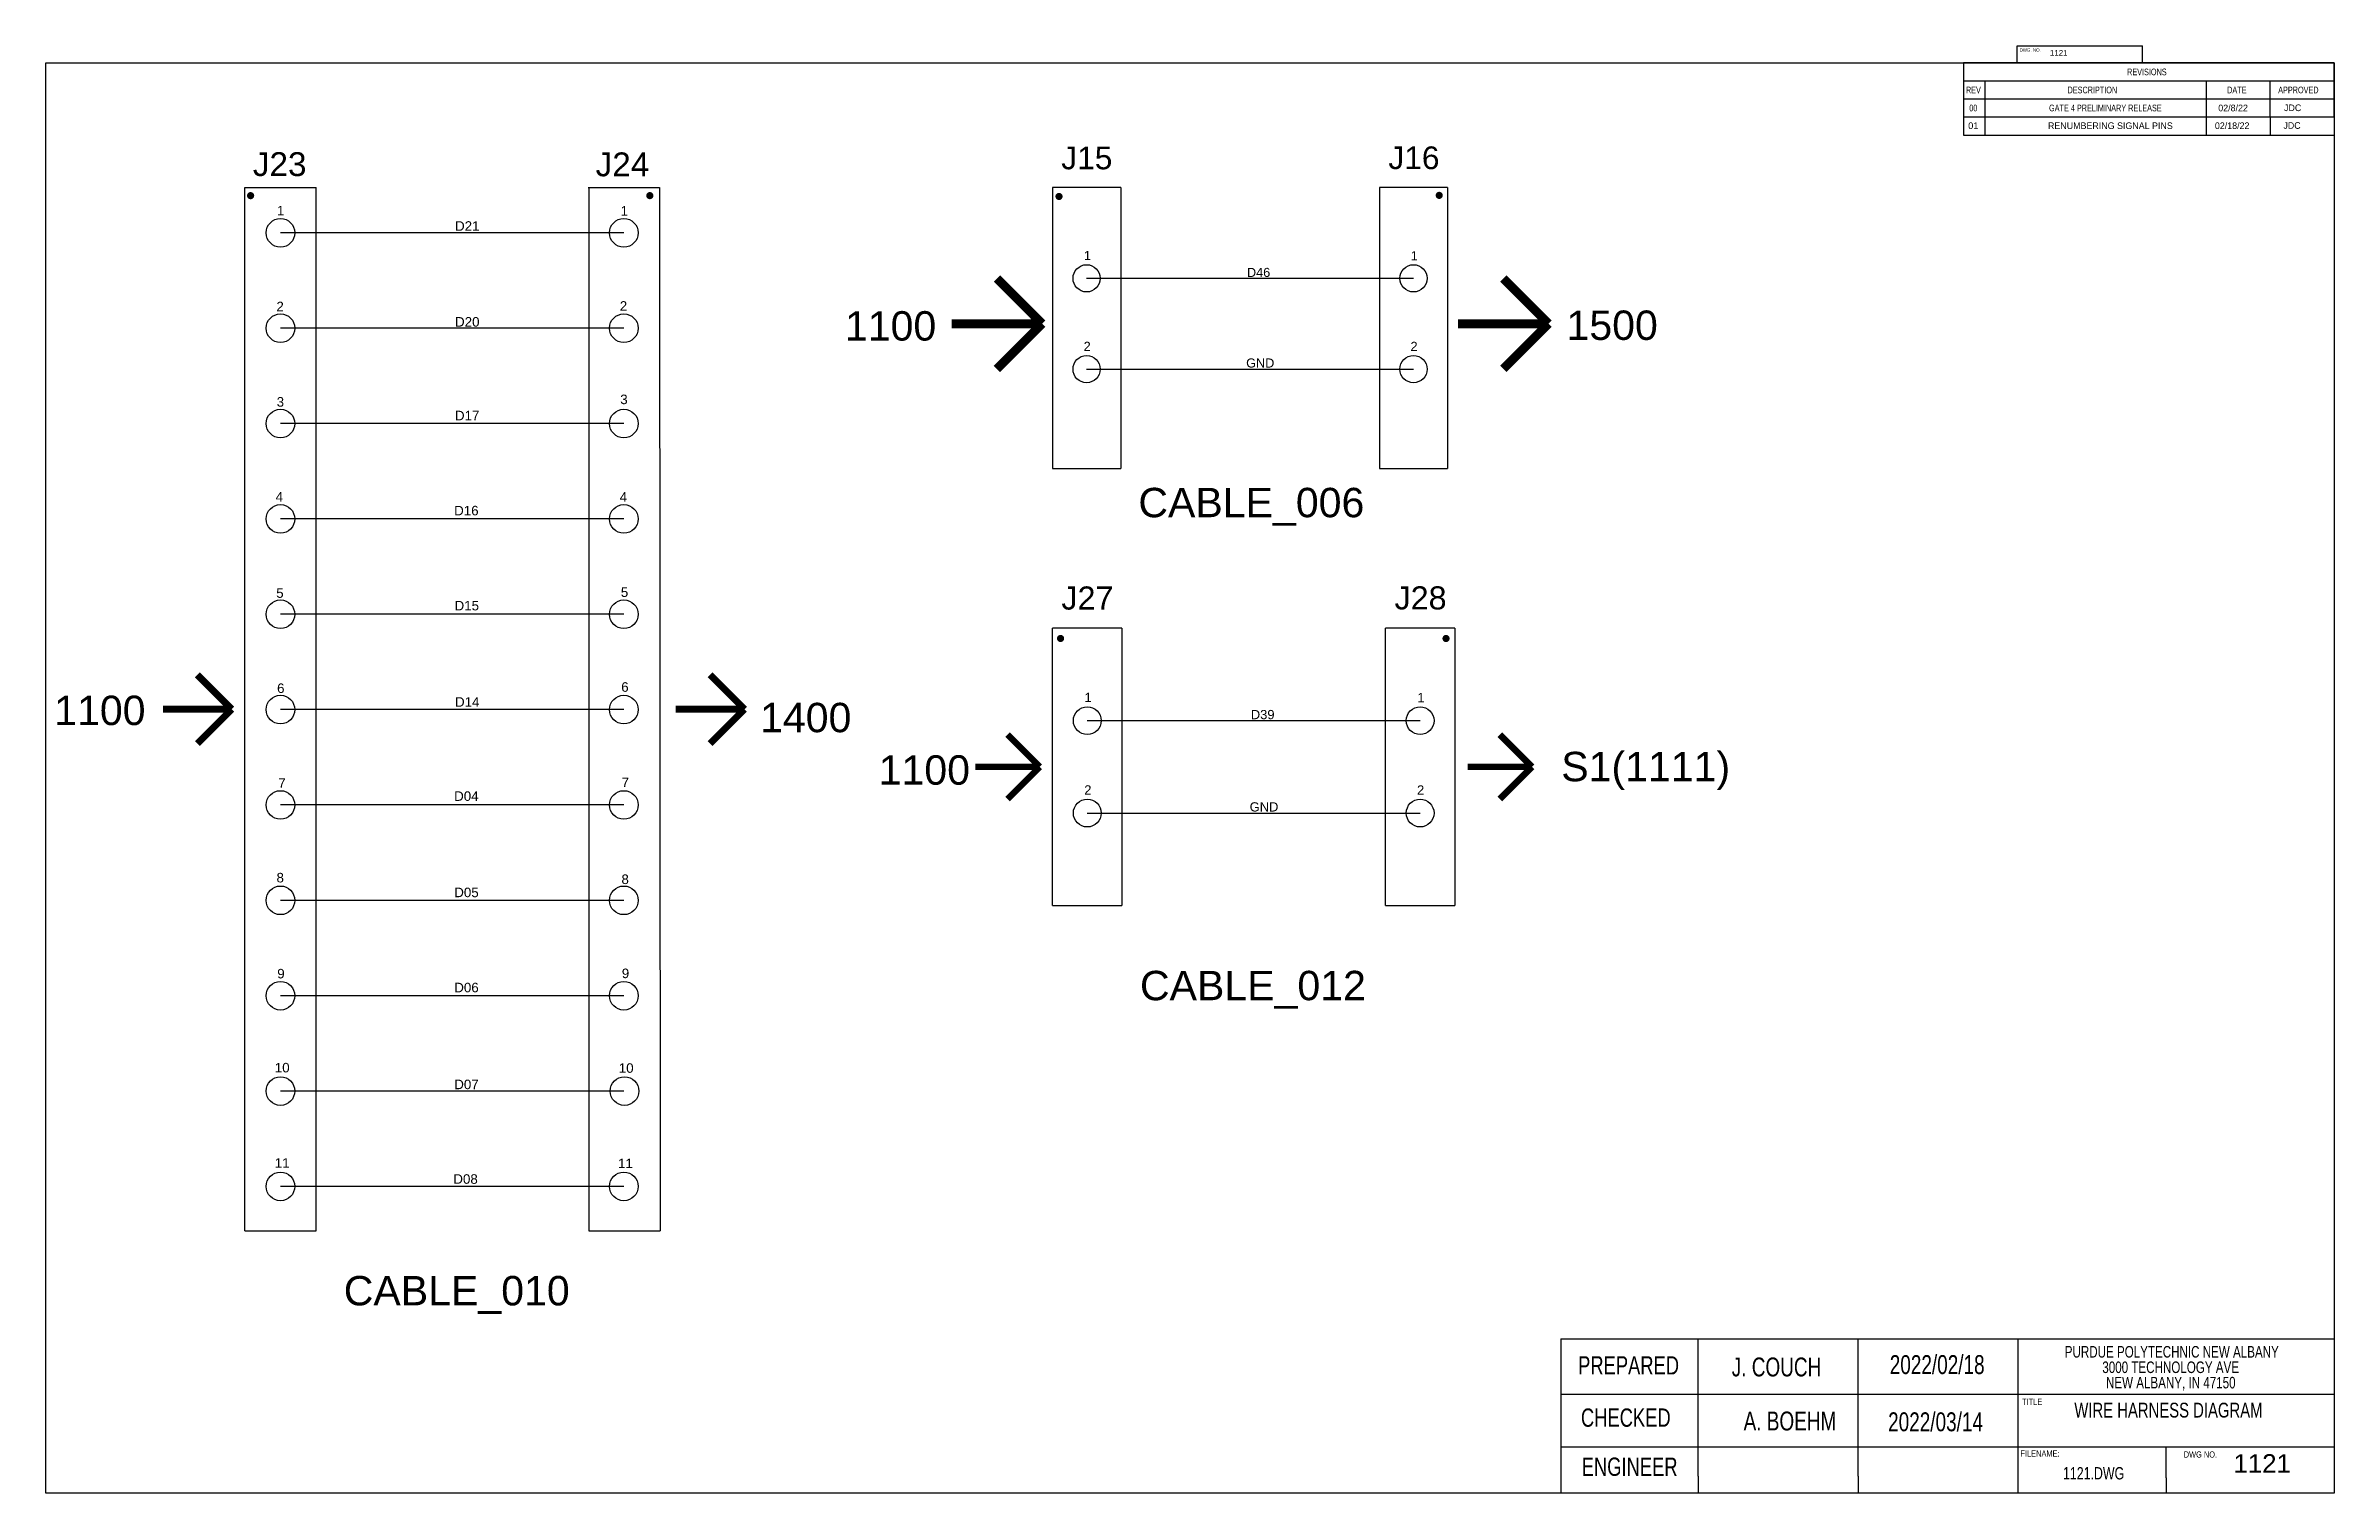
# Model space of a CAD drawing. Header units: inches. Extents: x 2.5 to 50.5, y 2.5 to 32.9.
import ezdxf

# ---------------------------------------------------------------- set-up
doc = ezdxf.new("R2010")
doc.units = ezdxf.units.IN
doc.header["$MEASUREMENT"] = 0
doc.layers.add('dotted', color=255, linetype='Continuous')
doc.layers.add('SLD-0', color=7, linetype='Continuous')
doc.styles.add('SLDTEXTSTYLE0', font='TXT', dxfattribs={"width": 0.75})
doc.styles.get("Standard").update_dxf_attribs({"font": 'arial.ttf'})

# ---------------------------------------------------------------- blocks, each defined once
blk = doc.blocks.new('SW_NOTE_0_8')
at = {"layer": 'SLD-0', "color": 0, "char_height": 0.125, "attachment_point": 2, "style": 'SLDTEXTSTYLE0'}
for s, insert in [('PURDUE POLYTECHNIC NEW ALBANY', (1.434, 0.161)), ('3000 TECHNOLOGY AVE', (1.422, -0.006)), ('NEW ALBANY, IN 47150', (1.423, -0.172))]:
    blk.add_mtext(s, dxfattribs=dict(at, insert=insert))
blk = doc.blocks.new('SW_TABLEANNOTATION_0')
at = {"color": 0, "linetype": 'Continuous', "lineweight": 25}
for p, q in [((0, 0), (0, -0.338)), ((0, 0), (0.4, 0)), ((0, 0), (0, -1.015)), ((6.955, 0), (0, 0)), ((0.4, 0), (4.55, 0)), ((4.55, 0), (5.75, 0)), ((5.75, 0), (6.955, 0)), ((6.955, 0), (6.955, -0.338)), ((6.955, -1.015), (6.955, 0)), ((0, -0.338), (0, -0.677)), ((0, -0.338), (0.4, -0.338)), ((0.4, -0.338), (0.4, -0.677)), ((0.4, -0.338), (4.55, -0.338)), ((4.55, -0.338), (4.55, -0.677)), ((4.55, -0.338), (5.75, -0.338)), ((5.75, -0.338), (5.75, -0.677)), ((5.75, -0.338), (6.955, -0.338)), ((6.955, -0.338), (6.955, -0.677)), ((0, -0.677), (0.4, -0.677)), ((0, -0.677), (0, -1.015)), ((0, -0.677), (6.955, -0.677)), ((0.4, -0.677), (4.55, -0.677)), ((0.4, -0.677), (0.4, -1.015)), ((4.55, -0.677), (5.75, -0.677)), ((4.55, -0.677), (4.55, -1.015)), ((5.75, -0.677), (6.955, -0.677)), ((5.75, -0.677), (5.75, -1.015)), ((6.955, -0.677), (6.955, -1.015)), ((0, -1.015), (0.4, -1.015)), ((0, -1.015), (6.955, -1.015)), ((0.4, -1.015), (4.55, -1.015)), ((4.55, -1.015), (5.75, -1.015)), ((5.75, -1.015), (6.955, -1.015))]:
    blk.add_line(p, q, dxfattribs=at)
at = {"color": 0, "linetype": 'Continuous', "lineweight": 18, "char_height": 0.125, "attachment_point": 1, "style": 'SLDTEXTSTYLE0'}
for s, insert in [('REVISIONS', (3.069, -0.107)), ('REV', (0.046, -0.446)), ('00', (0.108, -0.784)), ('GATE 4 PRELIMINARY RELEASE', (1.605, -0.784)), ('DESCRIPTION', (1.952, -0.446)), ('DATE', (4.946, -0.446)), ('APPROVED', (5.904, -0.446))]:
    blk.add_mtext(s, dxfattribs=dict(at, insert=insert))

msp = doc.modelspace()

# ---------------------------------------------------------------- linework, layer by layer
for p, q in [((2.5, 2.5), (2.5, 32.5)), ((2.5, 32.5), (50.5, 32.5)), ((50.5, 32.5), (50.5, 2.5)), ((42.724, 31.365), (42.724, 30.986)), ((43.172, 31.365), (43.172, 30.986)), ((47.811, 31.365), (47.811, 30.986)), ((49.153, 31.365), (49.153, 30.986)), ((42.724, 30.986), (50.5, 30.986)), ((6.673, 29.886), (8.173, 29.886)), ((13.875, 29.886), (15.375, 29.886)), ((25.046, 29.886), (23.618, 29.886)), ((23.618, 29.886), (23.618, 23.991)), ((25.046, 29.886), (25.046, 23.991)), ((31.903, 29.886), (30.474, 29.886)), ((30.474, 29.886), (30.474, 23.991)), ((31.903, 29.886), (31.903, 23.991)), ((23.618, 23.991), (25.046, 23.991)), ((30.474, 23.991), (31.903, 23.991)), ((23.618, 14.827), (23.618, 20.643)), ((25.072, 20.643), (23.618, 20.643)), ((32.054, 20.643), (30.6, 20.643)), ((30.6, 14.827), (30.6, 20.643)), ((23.618, 14.827), (25.072, 14.827)), ((30.6, 14.827), (32.054, 14.827)), ((34.278, 5.735), (34.278, 2.5)), ((40.638, 5.735), (50.5, 5.735)), ((50.5, 2.5), (2.5, 2.5)), ((37.156, 2.857), (37.156, 2.5)), ((40.515, 2.857), (40.515, 2.5)), ((46.972, 2.824), (46.972, 2.5)), ((50.5, 2.5), (50.5, 2.5))]:
    msp.add_line(p, q)
at = {"color": 116, "true_color": 0x136734}
for p, q in [((14.625, 28.935), (7.423, 28.935)), ((14.625, 24.935), (7.423, 24.935)), ((14.625, 20.935), (7.423, 20.935)), ((14.625, 16.935), (7.423, 16.935)), ((14.625, 12.935), (7.423, 12.935)), ((14.625, 8.935), (7.423, 8.935))]:
    msp.add_line(p, q, dxfattribs=at)
at = {"color": 152, "true_color": 0x2776bb}
for p, q in [((24.332, 27.981), (31.189, 27.981)), ((14.625, 26.935), (7.423, 26.935)), ((14.625, 22.935), (7.423, 22.935)), ((14.625, 18.935), (7.423, 18.935)), ((24.345, 18.704), (31.327, 18.704)), ((14.625, 14.935), (7.423, 14.935)), ((14.625, 10.935), (7.423, 10.935))]:
    msp.add_line(p, q, dxfattribs=at)
at = {"color": 18, "true_color": 0x000000}
for p, q in [((24.332, 26.077), (31.189, 26.077)), ((24.345, 16.765), (31.327, 16.765))]:
    msp.add_line(p, q, dxfattribs=at)
at = {"const_width": 0.075}
for points in [[(6.759, 29.715, 1), (6.834, 29.715, 1)], [(15.132, 29.715, 1), (15.207, 29.715, 1)], [(23.715, 29.698, 1), (23.79, 29.698, 1)], [(31.69, 29.721, 1), (31.765, 29.721, 1)], [(23.747, 20.427, 1), (23.822, 20.427, 1)], [(31.833, 20.427, 1), (31.908, 20.427, 1)]]:
    msp.add_lwpolyline(points, format="xyb", close=True, dxfattribs=at)
for points, const_width in [([(6.83, 29.715, 1), (6.763, 29.715)], 0.0675), ([(15.203, 29.715, 1), (15.135, 29.715)], 0.0675), ([(31.755, 29.721, 1), (31.7, 29.721)], 0.055), ([(23.78, 29.698, 1), (23.725, 29.698)], 0.055), ([(23.819, 20.427, 1), (23.751, 20.427)], 0.0675), ([(31.905, 20.427, 1), (31.837, 20.427)], 0.0675)]:
    msp.add_lwpolyline(points, format="xyb", dxfattribs=dict(const_width=const_width))
for points, const_width in [([(23.398, 27.029), (22.45, 27.978)], 0.19), ([(34.019, 27.029), (33.071, 27.978)], 0.19), ([(23.398, 27.029), (21.501, 27.029)], 0.19), ([(23.398, 27.029), (22.45, 26.081)], 0.19), ([(34.019, 27.029), (32.123, 27.029)], 0.19), ([(34.019, 27.029), (33.071, 26.081)], 0.19), ([(6.4, 18.944), (5.679, 19.665)], 0.144), ([(17.156, 18.944), (16.435, 19.665)], 0.144), ([(6.4, 18.944), (4.958, 18.944)], 0.144), ([(6.4, 18.944), (5.679, 18.223)], 0.144), ([(17.156, 18.944), (15.714, 18.944)], 0.144), ([(17.156, 18.944), (16.435, 18.223)], 0.144), ([(23.348, 17.735), (22.673, 18.41)], 0.135), ([(33.674, 17.735), (32.999, 18.41)], 0.135), ([(23.348, 17.735), (21.998, 17.735)], 0.135), ([(23.348, 17.735), (22.673, 17.06)], 0.135), ([(33.674, 17.735), (32.324, 17.735)], 0.135), ([(33.674, 17.735), (32.999, 17.06)], 0.135)]:
    msp.add_lwpolyline(points, dxfattribs=dict(const_width=const_width))
for points in [[(25.072, 20.643), (25.072, 14.827)], [(32.054, 20.643), (32.054, 14.827)]]:
    msp.add_lwpolyline(points)
for centre, radius in [((7.423, 28.935), 0.3), ((14.625, 28.935), 0.3), ((24.332, 27.981), 0.286), ((31.189, 27.981), 0.286), ((7.423, 26.935), 0.3), ((14.625, 26.935), 0.3), ((24.332, 26.077), 0.286), ((31.189, 26.077), 0.286), ((7.423, 24.935), 0.3), ((14.625, 24.935), 0.3), ((7.423, 22.935), 0.3), ((14.625, 22.935), 0.3), ((7.423, 20.935), 0.3), ((14.625, 20.935), 0.3), ((7.423, 18.935), 0.3), ((14.625, 18.935), 0.3), ((24.345, 18.704), 0.291), ((31.327, 18.704), 0.291), ((7.423, 16.935), 0.3), ((14.625, 16.935), 0.3), ((24.345, 16.765), 0.291), ((31.327, 16.765), 0.291), ((7.423, 14.935), 0.3), ((14.625, 14.935), 0.3), ((7.423, 12.935), 0.3), ((14.625, 12.935), 0.3), ((7.423, 10.935), 0.3), ((14.639, 10.935), 0.3), ((14.625, 8.935), 0.3)]:
    msp.add_circle(centre, radius)
at = {"layer": 'dotted'}
for p, q in [((6.673, 8.003), (6.673, 29.886)), ((8.173, 8.003), (8.173, 29.886)), ((13.889, 29.886), (13.889, 8.003)), ((15.375, 29.886), (15.389, 8.003)), ((6.673, 8.003), (8.173, 8.003)), ((13.889, 8.003), (15.389, 8.003))]:
    msp.add_line(p, q, dxfattribs=at)
msp.add_circle((7.423, 8.935), 0.3, dxfattribs=at)
at = {"layer": 'SLD-0', "color": 7, "linetype": 'Continuous', "lineweight": 25}
for p, q in [((43.853, 32.5), (43.853, 32.858)), ((43.853, 32.858), (46.481, 32.858)), ((46.481, 32.5), (46.481, 32.858)), ((34.278, 5.735), (43.874, 5.735)), ((37.156, 2.857), (37.156, 5.735)), ((40.515, 2.857), (40.515, 5.735)), ((43.874, 2.5), (43.874, 5.735)), ((34.278, 4.581), (50.5, 4.581)), ((34.278, 3.471), (50.5, 3.471)), ((46.972, 2.824), (46.972, 3.471))]:
    msp.add_line(p, q, dxfattribs=at)

# ---------------------------------------------------------------- block references
at = {"color": 7, "linetype": 'Continuous', "lineweight": 18, "xscale": 1.118033988749895, "yscale": 1.118033988749895, "zscale": 1.118033988749895}
msp.add_blockref('SW_TABLEANNOTATION_0', (42.724, 32.5), dxfattribs=at)
at = {"layer": 'SLD-0', "xscale": 1.941207928188159, "yscale": 1.941207928188159, "zscale": 1.552966342550527}
msp.add_blockref('SW_NOTE_0_8', (44.309, 5.275), dxfattribs=at)

# ---------------------------------------------------------------- texts
for s, p in [('1100', (19.262, 26.675)), ('1500', (34.397, 26.689)), ('CABLE_006', (25.417, 22.97)), ('1100', (2.677, 18.611)), ('1400', (17.482, 18.461)), ('1100', (19.97, 17.361)), ('S1(1111)', (34.287, 17.433)), ('CABLE_012', (25.45, 12.84)), ('CABLE_010', (8.75, 6.44))]:
    msp.add_text(s, height=0.6165).set_placement(p)
at = {"attachment_point": 1}
for s, width, gutter_width, heights, insert, char_height in [('1121', 1.61993, 0.534, [0], (44.535, 32.769), 0.1195), ('01', 0.791, 3.481, [0], (42.822, 31.251), 0.1392), ('{\\Ftxt|c0;RENUMBERING SIGNAL PINS}', 3.04203, 3.481, [0.222], (44.496, 31.251), 0.13925), ('{\\Ftxt|c0;02/18/22}', 0.791, 3.481, [0], (47.997, 31.251), 0.13925), ('{\\Ftxt|c0;02/8/22}', 0.791, 3.481, [0], (48.068, 31.624), 0.13925), ('{\\Ftxt|c0;JDC}', 0.791, 3.481, [0], (49.434, 31.256), 0.13925), ('{\\Ftxt|c0;JDC}', 0.791, 3.481, [0], (49.447, 31.627), 0.13925), ('J15', 0.39889, 1.65, [0.337], (23.8, 30.744), 0.476), ('J16', 0.39889, 1.65, [0.337], (30.661, 30.747), 0.476), ('J23', 0.24175, 1, [0.204], (6.843, 30.626), 0.5), ('J24', 0.24175, 1, [0.204], (14.033, 30.621), 0.5), ('1', 0.1052, 1, [0], (7.348, 29.501), 0.2), ('1', 0.1052, 1, [0], (14.556, 29.496), 0.2), ('D21', 1.23567, 1, [0], (11.085, 29.178), 0.2), ('1', 0.17358, 1.65, [0], (24.275, 28.554), 0.19), ('1', 0.17358, 1.65, [0], (31.13, 28.55), 0.19), ('\\pxt1;D46', 1.61844, 1.65, [0.295], (27.695, 28.2), 0.1904), ('2', 0.2, 1, [0], (7.338, 27.49), 0.2), ('2', 0.1052, 1, [0], (14.54, 27.501), 0.2), ('D20', 1.23567, 1, [0], (11.085, 27.168), 0.2), ('2', 0.17358, 1.65, [0], (24.27, 26.65), 0.19), ('2', 0.17358, 1.65, [0], (31.125, 26.649), 0.19), ('\\pxt1;GND', 2.03886, 1.65, [0], (27.678, 26.3), 0.1904), ('3', 0.23834, 1, [0], (7.343, 25.489), 0.2), ('3', 0.1052, 1, [0], (14.55, 25.542), 0.2), ('D17', 1.23567, 1, [0], (11.083, 25.203), 0.2), ('4', 0.1052, 1, [0], (7.321, 23.497), 0.2), ('D16', 1.23567, 1, [0], (11.066, 23.209), 0.2), ('4', 0.1052, 1, [0], (14.539, 23.496), 0.2), ('5', 0.1052, 1, [0], (7.334, 21.48), 0.2), ('D15', 1.23567, 1, [0], (11.075, 21.216), 0.2), ('5', 0.1052, 1, [0.095], (14.562, 21.499), 0.2), ('J27', 0.32637, 1.35, [0.276], (23.803, 21.518), 0.4847), ('J28', 0.32637, 1.35, [0.276], (30.79, 21.521), 0.4847), ('6', 0.35099, 1, [0], (7.352, 19.484), 0.2), ('6', 0.1052, 1, [0], (14.57, 19.509), 0.2), ('1', 0.14202, 1.35, [0], (24.287, 19.288), 0.194), ('1', 0.14202, 1.35, [0], (31.268, 19.284), 0.194), ('D14', 1.23567, 1, [0], (11.084, 19.196), 0.2), ('D39', 1.32418, 1.35, [0.242], (27.776, 18.928), 0.1939), ('7', 0.24858, 1, [0], (7.377, 17.496), 0.2), ('7', 0.1052, 1, [0], (14.579, 17.509), 0.2), ('2', 0.14202, 1.35, [0], (24.282, 17.348), 0.194), ('2', 0.14202, 1.35, [0], (31.262, 17.347), 0.194), ('D04', 1.23567, 1, [0], (11.066, 17.221), 0.2), ('\\pxt1;GND', 1.66816, 1.35, [0], (27.752, 16.992), 0.1939), ('8', 0.4534, 1, [0], (7.34, 15.511), 0.2), ('8', 0.1052, 1, [0], (14.575, 15.477), 0.2), ('D05', 1.23567, 1, [0], (11.068, 15.201), 0.2), ('9', 0.52772, 1, [0], (7.355, 13.498), 0.2), ('9', 0.2, 1, [0], (14.582, 13.504), 0.2), ('D06', 1.23567, 1, [0], (11.068, 13.206), 0.2), ('10', 0.52772, 1, [0], (7.304, 11.526), 0.2), ('10', 0.2, 1, [0], (14.519, 11.518), 0.2), ('D07', 1.23567, 1, [0], (11.068, 11.174), 0.2), ('11', 0.52772, 1, [0], (7.303, 9.527), 0.2), ('D08', 1.23567, 1, [0], (11.049, 9.19), 0.2), ('11', 0.2, 1, [0], (14.504, 9.518), 0.2), ('1121', 1.89499, 0.625, [0], (48.385, 3.319), 0.3882)]:
    msp.add_mtext_dynamic_manual_height_columns(s, width=width, gutter_width=gutter_width, heights=heights, dxfattribs=dict(at, insert=insert, char_height=char_height))
at = {"layer": 'SLD-0', "style": 'SLDTEXTSTYLE0'}
for s, insert, char_height, attachment_point in [('DWG. NO.', (44.123, 32.807), 0.0746, 2), ('PREPARED', (35.699, 5.374), 0.3838, 2), ('TITLE', (44.164, 4.483), 0.1294, 2), ('WIRE HARNESS DIAGRAM', (47.022, 4.398), 0.31059, 2), ('CHECKED', (35.641, 4.278), 0.3838, 2), ('\\pxi-3,l4,t4;A. BOEHM', (38.886, 4.213), 0.39641, 2), ('FILENAME:', (44.329, 3.397), 0.1294, 2), ('DWG NO.', (47.344, 3.377), 0.1294, 1), ('ENGINEER', (35.721, 3.248), 0.3838, 2), ('1121.DWG', (45.453, 3.048), 0.2588, 2)]:
    msp.add_mtext(s, dxfattribs=dict(at, insert=insert, char_height=char_height, attachment_point=attachment_point))
at = {"layer": 'SLD-0', "char_height": 0.3964, "attachment_point": 2, "style": 'SLDTEXTSTYLE0'}
for s, insert, width in [('J. COUCH', (38.802, 5.346), 3.54431), ('2022/02/18', (42.172, 5.396), 2.52712), ('2022/03/14', (42.138, 4.196), 2.67577)]:
    msp.add_mtext(s, dxfattribs=dict(at, insert=insert, width=width))

doc.saveas('drawing.dxf')
